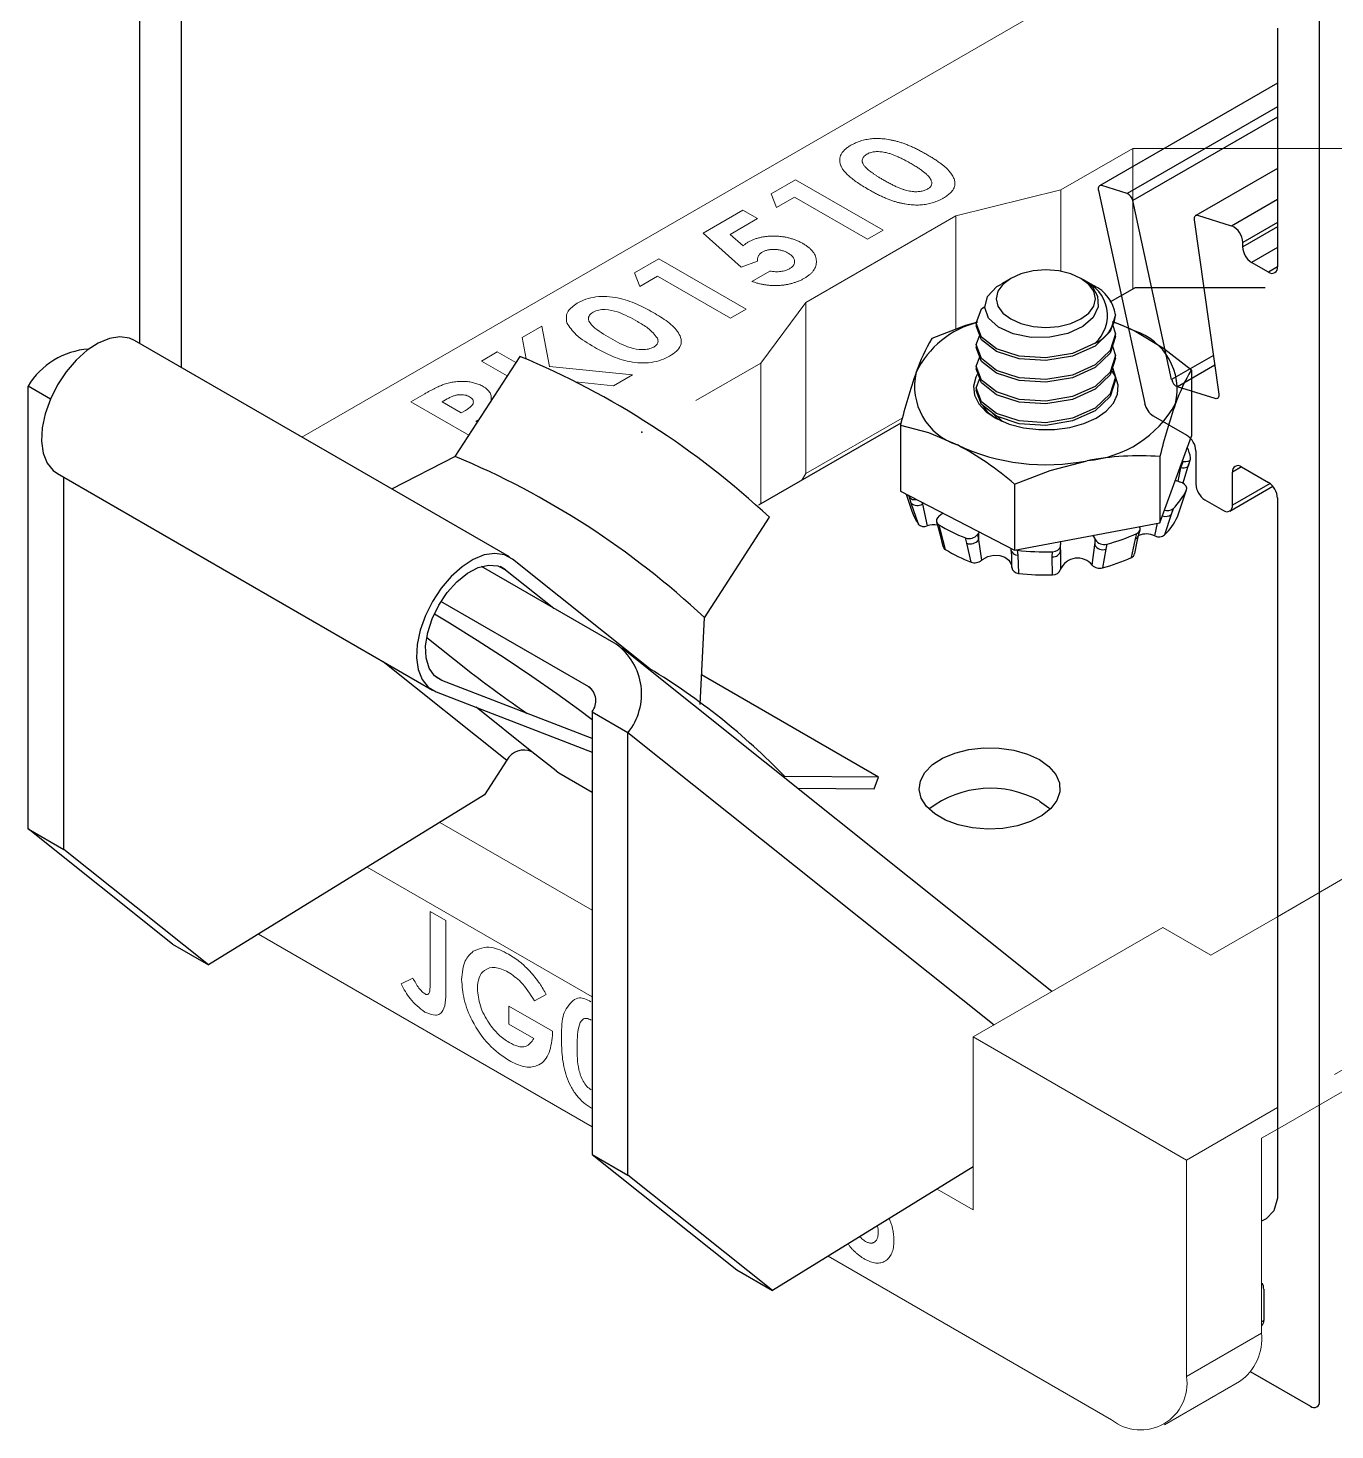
# Model space of a CAD drawing. Extents: x 0 to 12.5, y -13.7 to 0.
# Drawn here: x 2.679 to 4.219, y -3.442 to -1.789 of the extents above; entities that cross this region are included whole.
import ezdxf

# ---------------------------------------------------------------- set-up
doc = ezdxf.new("R2010")
doc.units = 0
doc.header["$LTSCALE"] = 0.5
doc.header["$MEASUREMENT"] = 0
doc.linetypes.add('HIDDEN2', pattern=[0.1875, 0.125, -0.0625])
for name, color, linetype in [('Brackets', 181, 'CONTINUOUS'), ('Hardware', 242, 'CONTINUOUS'), ('Housing', 150, 'CONTINUOUS')]:
    doc.layers.add(name, color=color, linetype=linetype)
doc.layers.add('Jig', color=41, linetype='CONTINUOUS', lineweight=13)

msp = doc.modelspace()

# ---------------------------------------------------------------- linework, layer by layer
at = {"layer": 'Brackets', "linetype": 'Continuous', "transparency": 16777216}
for p, q in [((3.9543, -2.112), (3.9834, -2.0952)), ((4.0647, -2.0952), (3.9834, -2.0952)), ((2.705, -2.2264), (2.6787, -2.2112)), ((2.6787, -2.7332), (2.6787, -2.2112)), ((3.54, -2.3513), (3.7077, -2.2544)), ((2.721, -2.7577), (2.721, -2.3187)), ((3.372, -2.5156), (3.2131, -2.4239)), ((3.3396, -2.5657), (3.1654, -2.4651)), ((3.8856, -2.9248), (3.3789, -2.5203)), ((3.3396, -2.5657), (3.3433, -2.5687)), ((3.3435, -2.5952), (3.3858, -2.6196)), ((3.3435, -2.5952), (3.3435, -3.1172)), ((3.3858, -2.6196), (3.8175, -2.9642)), ((3.3858, -3.1417), (3.3858, -2.6196)), ((2.6787, -2.7332), (2.721, -2.7577)), ((2.8491, -2.8693), (2.6787, -2.7332)), ((2.8913, -2.8936), (2.721, -2.7577)), ((3.3435, -3.1172), (3.3858, -3.1417)), ((3.3435, -3.1172), (3.514, -3.2533)), ((3.7927, -3.1319), (3.5563, -3.2777)), ((3.5563, -3.2777), (3.3858, -3.1417)), ((3.514, -3.2533), (3.5563, -3.2777))]:
    msp.add_line(p, q, dxfattribs=at)
at = {"layer": 'Brackets', "linetype": 'HIDDEN2', "transparency": 16777216}
msp.add_line((4.3369, -2.0952), (4.0647, -2.0952), dxfattribs=at)
at = {"layer": 'Brackets', "transparency": 16777216}
for p, q in [((3.1488, -2.5077), (3.1966, -2.5458)), ((3.0973, -2.536), (3.243, -2.6524)), ((3.2726, -2.6423), (3.2069, -2.5898)), ((3.301, -2.6649), (3.2726, -2.6423)), ((3.243, -2.6524), (3.2167, -2.6931)), ((3.301, -2.6649), (3.3044, -2.6673)), ((3.3044, -2.6673), (3.3435, -2.6899)), ((3.2167, -2.6931), (2.8914, -2.8937)), ((2.8491, -2.8693), (2.8914, -2.8937))]:
    msp.add_line(p, q, dxfattribs=at)
at = {"layer": 'Brackets', "transparency": 16777216, "flags": 128}
msp.add_lwpolyline([(3.3435, -2.6047), (3.3275, -2.5924), (3.302, -2.574), (3.2727, -2.5536), (3.2409, -2.5324), (3.208, -2.5111), (3.1754, -2.4906), (3.1577, -2.4799)], dxfattribs=at)
at = {"layer": 'Brackets', "linetype": 'Continuous', "transparency": 16777216, "flags": 128}
for points in [[(3.8708, -2.6516), (3.8821, -2.6597), (3.89, -2.669), (3.8944, -2.679), (3.8948, -2.6894), (3.8915, -2.6996), (3.8844, -2.7091), (3.8739, -2.7175), (3.8605, -2.7244), (3.8449, -2.7295), (3.8278, -2.7326), (3.8099, -2.7334), (3.7921, -2.732), (3.7752, -2.7285), (3.7601, -2.7229), (3.7474, -2.7155), (3.7378, -2.7068), (3.7316, -2.6971), (3.7291, -2.6868), (3.7306, -2.6765), (3.7359, -2.6666), (3.7447, -2.6575), (3.7567, -2.6498), (3.7713, -2.6438), (3.7878, -2.6397), (3.8054, -2.6377), (3.8233, -2.638), (3.8407, -2.6405), (3.8568, -2.6451), (3.8708, -2.6516)], [(3.8708, -2.7004), (3.8821, -2.7085), (3.8836, -2.7099)]]:
    msp.add_lwpolyline(points, dxfattribs=at)
at = {"layer": 'Brackets', "linetype": 'Continuous', "transparency": 16777216}
for centre, radius, start, end in [((2.7566, -2.2585), 0.0912, 94.1341, 148.7426), ((3.3294, -2.5742), 0.0725, 321.2083, 53.9178), ((3.3275, -2.5823), 0.0205, 321.2083, 53.9178), ((3.813, -2.8047), 0.1193, 61.0098, 127.3306)]:
    msp.add_arc(centre, radius, start, end, dxfattribs=at)
at = {"layer": 'Brackets', "transparency": 16777216}
for centre, radius, start, end in [((4.3432, -1.0438), 1.8897, 232.6418, 235.2847), ((3.2633, -2.6634), 0.0231, 66.4062, 151.5285)]:
    msp.add_arc(centre, radius, start, end, dxfattribs=at)
at = {"layer": 'Hardware', "linetype": 'Continuous', "transparency": 16777216}
for p, q in [((3.837, -2.0841), (3.826, -2.0905)), ((3.9219, -2.0854), (3.9198, -2.0841)), ((3.9346, -2.0927), (3.9229, -2.0859)), ((3.9401, -2.1144), (3.9401, -2.1112)), ((3.7964, -2.1368), (3.7964, -2.14)), ((3.246, -2.4126), (2.804, -2.1574)), ((3.7964, -2.1623), (3.7964, -2.1655)), ((3.9604, -2.1527), (3.9604, -2.1495)), ((3.2584, -2.1761), (3.1819, -2.2943)), ((3.9604, -2.1782), (3.9604, -2.175)), ((3.7964, -2.1878), (3.7964, -2.191)), ((4.0499, -2.1923), (4.0499, -2.2702)), ((3.7964, -2.2133), (3.7964, -2.2161)), ((3.9604, -2.2037), (3.9604, -2.2006)), ((3.815, -2.2462), (3.8193, -2.2489)), ((3.8272, -2.2528), (3.8214, -2.247)), ((3.707, -2.2572), (3.707, -2.3351)), ((4.0128, -2.3722), (4.0499, -2.2702)), ((3.1822, -2.2942), (3.1072, -2.3325)), ((4.0128, -2.2943), (4.0128, -2.3722)), ((4.0466, -2.3048), (4.049, -2.2973)), ((4.0343, -2.3234), (4.0376, -2.3075)), ((4.0376, -2.3075), (4.0401, -2.2999)), ((4.0376, -2.3038), (4.0376, -2.3075)), ((4.0401, -2.2999), (4.0391, -2.2997)), ((4.0467, -2.3032), (4.0397, -2.3256)), ((2.7134, -2.3143), (3.1554, -2.5696)), ((3.8414, -2.3267), (3.8414, -2.4046)), ((4.0345, -2.3234), (4.0369, -2.3243)), ((3.707, -2.3351), (3.8414, -2.4046)), ((3.7139, -2.3387), (3.7205, -2.3585)), ((3.716, -2.3398), (3.7175, -2.3422)), ((3.7198, -2.3491), (3.7175, -2.3422)), ((4.0336, -2.3652), (4.0417, -2.3407)), ((4.0417, -2.3407), (4.0441, -2.3336)), ((4.0417, -2.3407), (4.0419, -2.3403)), ((4.0419, -2.3403), (4.0443, -2.3332)), ((3.7281, -2.3739), (3.7198, -2.3491)), ((3.7322, -2.3482), (3.7329, -2.3503)), ((3.7329, -2.3485), (3.7329, -2.3503)), ((3.7329, -2.3503), (3.7386, -2.3761)), ((3.7528, -2.3641), (3.7548, -2.3627)), ((3.7548, -2.3627), (3.7567, -2.3608)), ((4.0262, -2.3625), (4.0184, -2.3867)), ((4.0283, -2.3559), (4.0262, -2.3625)), ((3.4759, -2.4844), (3.5525, -2.3659)), ((3.7496, -2.3714), (3.7515, -2.378)), ((3.7521, -2.3746), (3.754, -2.3811)), ((3.8414, -2.4046), (4.0128, -2.3722)), ((4.007, -2.3878), (4.0102, -2.3726)), ((3.754, -2.3811), (3.7598, -2.4037)), ((3.7851, -2.3964), (3.7838, -2.3902)), ((3.7904, -2.4187), (3.7851, -2.3964)), ((3.7991, -2.3844), (3.7978, -2.3862)), ((3.7978, -2.3862), (3.7991, -2.3925)), ((3.8, -2.3832), (3.7991, -2.3844)), ((3.7991, -2.3844), (3.7991, -2.3925)), ((3.7991, -2.3925), (3.8027, -2.4165)), ((3.8955, -2.3961), (3.8958, -2.3981)), ((3.936, -2.3904), (3.936, -2.3985)), ((3.9369, -2.3923), (3.936, -2.3904)), ((3.936, -2.3985), (3.9369, -2.3923)), ((3.9792, -2.4133), (3.984, -2.3912)), ((3.984, -2.3912), (3.9857, -2.3848)), ((3.9877, -2.3872), (3.9894, -2.3808)), ((3.8371, -2.4024), (3.8373, -2.4041)), ((3.8433, -2.4043), (3.8447, -2.4046)), ((3.8447, -2.4046), (3.8453, -2.4107)), ((3.8453, -2.4107), (3.8463, -2.4319)), ((3.886, -2.4125), (3.8863, -2.4064)), ((3.8863, -2.4337), (3.886, -2.4125)), ((3.8955, -2.4042), (3.8957, -2.4274)), ((3.8956, -2.4052), (3.8958, -2.3991)), ((3.933, -2.4222), (3.936, -2.3985)), ((3.9493, -2.4036), (3.9451, -2.4254)), ((3.9502, -2.3975), (3.9493, -2.4036)), ((3.2416, -2.4278), (3.235, -2.424)), ((3.2416, -2.4278), (3.2984, -2.4731)), ((3.4116, -2.5444), (3.2497, -2.4152)), ((3.8383, -2.4249), (3.8382, -2.4222)), ((3.4708, -2.5866), (3.4759, -2.4841)), ((3.4107, -2.5457), (3.4116, -2.5444)), ((3.1664, -2.5583), (3.1596, -2.5543)), ((3.3435, -2.6266), (3.1664, -2.5583)), ((3.681, -2.6722), (3.4725, -2.5518)), ((3.1596, -2.5716), (3.3435, -2.6426)), ((3.5698, -2.6727), (3.5706, -2.6714)), ((3.681, -2.6722), (3.5706, -2.6714)), ((3.6762, -2.6859), (3.681, -2.6722)), ((3.5855, -2.6852), (3.6762, -2.6859))]:
    msp.add_line(p, q, dxfattribs=at)
at = {"layer": 'Hardware', "linetype": 'Continuous', "transparency": 16777216, "flags": 128}
for points in [[(3.9198, -2.0842), (3.9077, -2.0788), (3.8936, -2.0754), (3.8784, -2.0742), (3.8633, -2.0754), (3.8491, -2.0788), (3.837, -2.0842), (3.8277, -2.0912), (3.8218, -2.0993), (3.8198, -2.1081), (3.8218, -2.1168), (3.8277, -2.125), (3.837, -2.132), (3.8491, -2.1374), (3.8633, -2.1407), (3.8784, -2.1419), (3.8936, -2.1407), (3.9077, -2.1374), (3.9198, -2.132), (3.9291, -2.125), (3.935, -2.1168), (3.937, -2.1081), (3.935, -2.0993), (3.9291, -2.0912), (3.9198, -2.0842)], [(3.9393, -2.105), (3.9402, -2.1178), (3.9342, -2.1302), (3.9218, -2.141), (3.9043, -2.149), (3.883, -2.1535), (3.8609, -2.1537), (3.8398, -2.1497), (3.8225, -2.1418), (3.8108, -2.131), (3.8063, -2.1184), (3.8096, -2.1056), (3.8208, -2.0938), (3.8263, -2.091)], [(3.9218, -2.0855), (3.9332, -2.0942), (3.9393, -2.105)], [(3.9364, -2.1607), (3.9098, -2.1726), (3.8784, -2.1778), (3.847, -2.1757), (3.8204, -2.1671), (3.8026, -2.1533), (3.7964, -2.1368), (3.8026, -2.1202), (3.8066, -2.1172)], [(3.9604, -2.1272), (3.9542, -2.1469), (3.9364, -2.1639), (3.9098, -2.1757), (3.8784, -2.1809), (3.847, -2.1789), (3.8204, -2.1703), (3.8026, -2.1565), (3.7964, -2.14)], [(3.7966, -2.1362), (3.7837, -2.1397), (3.744, -2.1552)], [(3.9569, -2.1384), (3.9604, -2.1495), (3.9542, -2.1692), (3.9364, -2.1862), (3.9098, -2.1981), (3.8784, -2.2033), (3.847, -2.2013), (3.8204, -2.1926), (3.8026, -2.1788), (3.7964, -2.1623), (3.8006, -2.1511)], [(3.9826, -2.1461), (3.9666, -2.1388), (3.9571, -2.1354)], [(3.9826, -2.1461), (3.9779, -2.1437), (3.9578, -2.1355)], [(4.0499, -2.1923), (4.0169, -2.167), (3.9826, -2.1461)], [(2.804, -2.1574), (2.7982, -2.1548), (2.787, -2.1531), (2.7746, -2.155), (2.7614, -2.1604), (2.7482, -2.1689), (2.7354, -2.1804), (2.7236, -2.1942), (2.7133, -2.2098), (2.705, -2.2265), (2.699, -2.2437), (2.6955, -2.2604), (2.6947, -2.2762), (2.6967, -2.2902), (2.7013, -2.3019), (2.7084, -2.3107), (2.7134, -2.3143)], [(3.9604, -2.1527), (3.9542, -2.1724), (3.9364, -2.1894), (3.9098, -2.2013), (3.8784, -2.2065), (3.847, -2.2044), (3.8204, -2.1958), (3.8026, -2.182), (3.7964, -2.1655)], [(3.9569, -2.1639), (3.9604, -2.175), (3.9542, -2.1948), (3.9364, -2.2117), (3.9098, -2.2236), (3.8784, -2.2288), (3.847, -2.2268), (3.8204, -2.2181), (3.8026, -2.2043), (3.7964, -2.1878), (3.8006, -2.1766)], [(3.9604, -2.1782), (3.9542, -2.1979), (3.9364, -2.2149), (3.9098, -2.2268), (3.8784, -2.232), (3.847, -2.23), (3.8204, -2.2213), (3.8026, -2.2075), (3.7964, -2.191)], [(3.7975, -2.1976), (3.7959, -2.2006), (3.7931, -2.2112), (3.7943, -2.2218), (3.7994, -2.2321), (3.8082, -2.2414), (3.8203, -2.2495), (3.8351, -2.2559), (3.852, -2.2602), (3.87, -2.2624), (3.8885, -2.2623), (3.9065, -2.2599), (3.9232, -2.2553), (3.9377, -2.2488), (3.9496, -2.2406), (3.958, -2.2311), (3.9628, -2.2208), (3.9636, -2.2102), (3.9605, -2.1997), (3.9567, -2.1937)], [(3.9569, -2.1894), (3.9604, -2.2006), (3.9542, -2.2203), (3.9364, -2.2372), (3.9098, -2.2491), (3.8784, -2.2543), (3.847, -2.2523), (3.8204, -2.2436), (3.8026, -2.2298), (3.7964, -2.2133), (3.8006, -2.2021)], [(3.9604, -2.2037), (3.9542, -2.2235), (3.9364, -2.2404), (3.9098, -2.2523), (3.8784, -2.2575), (3.847, -2.2555), (3.8204, -2.2468), (3.8026, -2.233), (3.7964, -2.2165)], [(3.815, -2.2462), (3.8109, -2.243), (3.8045, -2.2345)], [(3.8161, -2.2434), (3.822, -2.2502), (3.8267, -2.2526)], [(3.707, -2.2572), (3.7399, -2.266), (3.7742, -2.2806)], [(4.0401, -2.2999), (4.0433, -2.3002), (4.046, -2.2998), (4.048, -2.2988), (4.0491, -2.2972), (4.0491, -2.2957)], [(3.8414, -2.3267), (3.8834, -2.3105), (3.9271, -2.2991)], [(4.0466, -2.3049), (4.0463, -2.3054), (4.0456, -2.3063), (4.0445, -2.307), (4.0431, -2.3075), (4.0414, -2.3078), (4.0396, -2.3078), (4.0376, -2.3075)], [(4.0311, -2.3219), (4.0328, -2.3228), (4.0345, -2.3234)], [(4.0441, -2.3336), (4.0445, -2.3315), (4.0437, -2.3293), (4.042, -2.3272), (4.0394, -2.3254), (4.0369, -2.3243)], [(3.7528, -2.3641), (3.7507, -2.3663), (3.7495, -2.3686), (3.7495, -2.371), (3.7505, -2.3732), (3.7521, -2.3746)], [(3.7514, -2.378), (3.7535, -2.3854), (3.7571, -2.4001)], [(3.8955, -2.3943), (3.8954, -2.3947), (3.8955, -2.3961)], [(3.936, -2.3904), (3.935, -2.3886), (3.9336, -2.3871)], [(3.9832, -2.4087), (3.986, -2.3944), (3.9878, -2.3872)], [(3.2497, -2.4152), (3.2402, -2.4101), (3.229, -2.4084), (3.2165, -2.4103), (3.2034, -2.4156), (3.1902, -2.4242), (3.1774, -2.4356), (3.1656, -2.4495), (3.1553, -2.4651), (3.147, -2.4818), (3.1409, -2.4989), (3.1374, -2.5157), (3.1367, -2.5314), (3.1386, -2.5454), (3.1433, -2.5571), (3.1504, -2.566), (3.1596, -2.5716)], [(3.7598, -2.4037), (3.758, -2.4019), (3.7573, -2.4)], [(3.8027, -2.4165), (3.8037, -2.4157), (3.81, -2.4122), (3.8171, -2.4105), (3.8241, -2.4108), (3.83, -2.4128), (3.8346, -2.4163), (3.8375, -2.421), (3.8383, -2.4249)], [(3.8372, -2.4041), (3.8379, -2.4108), (3.838, -2.4222)], [(3.8863, -2.4064), (3.8896, -2.4059), (3.8924, -2.4046), (3.8945, -2.4026), (3.8957, -2.4002), (3.8958, -2.3981)], [(3.1664, -2.5583), (3.1577, -2.5527), (3.1515, -2.5436), (3.1479, -2.5316), (3.1473, -2.5174), (3.1498, -2.5017), (3.155, -2.4854), (3.1628, -2.4694), (3.1727, -2.4546), (3.1842, -2.4419), (3.1966, -2.4319), (3.2093, -2.4252), (3.2214, -2.4222), (3.2324, -2.4231), (3.2416, -2.4278)]]:
    msp.add_lwpolyline(points, dxfattribs=at)
at = {"layer": 'Hardware', "linetype": 'Continuous', "transparency": 16777216}
for centre, radius, start, end in [((3.9069, -2.1279), 0.0441, 311.9206, 69.3489), ((3.9171, -2.1328), 0.0437, 7.3504, 66.5129), ((3.9194, -2.1231), 0.0413, 294.392, 354.3131), ((3.8252, -2.2436), 0.111, 104.1697, 153.9406), ((3.9602, -2.2155), 0.073, 347.082, 72.098), ((3.9279, -2.2653), 0.2143, 149.0896, 160.7981), ((2.8771, -3.0897), 0.99, 46.983, 67.3477), ((4.4134, -2.4329), 0.7279, 160.9096, 166.0336), ((3.7966, -2.2111), 0.073, 167.082, 252.098), ((4.2338, -2.3024), 0.2144, 149.093, 160.7948), ((3.9162, -2.1677), 0.1318, 274.7572, 330.8868), ((4.7201, -2.4702), 0.7289, 160.9129, 166.0303), ((3.8787, -2.058), 0.2459, 244.8434, 281.3464), ((3.6072, -2.5958), 0.3567, 48.961, 62.0855), ((2.8024, -3.2035), 0.9855, 46.8881, 67.3297), ((3.9889, -2.6317), 0.3383, 85.9448, 100.5238), ((3.9869, -2.3085), 0.0635, 11.6398, 23.5409), ((3.7237, -2.3369), 0.00816, 221.0681, 283.97), ((3.9686, -2.2966), 0.0841, 315.2106, 333.9173), ((3.7271, -2.3414), 0.0106, 226.3702, 303.2178), ((3.7831, -2.3373), 0.0661, 198.7484, 213.6795), ((4.0196, -2.3538), 0.011, 249.6426, 307.3325), ((4.0219, -2.348), 0.0101, 248.4036, 308.9397), ((3.7349, -2.3672), 0.00961, 224.4484, 292.7177), ((3.7463, -2.3996), 0.0248, 79.9474, 108.0654), ((3.7567, -2.3764), 0.00545, 197.3537, 240.3933), ((3.8476, -2.22), 0.1817, 238.281, 249.4596), ((3.9838, -2.3795), 0.00564, 289.1804, 29.5335), ((3.9628, -2.331), 0.0787, 314.9463, 334.1816), ((3.7881, -2.3786), 0.0123, 249.5503, 322.0105), ((3.7894, -2.3849), 0.0123, 249.4103, 321.6909), ((3.9469, -2.3861), 0.0118, 211.5769, 286.2524), ((3.8948, -2.1856), 0.219, 284.6674, 294.5358), ((3.9818, -2.3855), 0.00613, 291.2175, 343.6562), ((3.9968, -2.4088), 0.0233, 64.1998, 112.4995), ((4.0117, -2.3779), 0.011, 244.3729, 307.3236), ((3.8496, -2.2593), 0.17, 238.1225, 249.6181), ((3.8452, -2.4026), 0.00804, 190.6521, 271.1222), ((3.8784, -2.1115), 0.2951, 263.4453, 271.5323), ((3.8869, -2.4038), 0.00876, 263.9569, 350.4486), ((3.9459, -2.3924), 0.0117, 211.3124, 286.9661), ((3.8937, -2.2271), 0.2049, 284.5274, 294.6758), ((3.9777, -2.4083), 0.00518, 287.2814, 355.8409), ((3.7946, -2.4065), 0.0129, 250.8263, 309.0736), ((3.8464, -2.4237), 0.00824, 188.5752, 269.4949), ((3.8869, -2.4243), 0.00939, 266.6653, 340.5305), ((3.916, -2.436), 0.022, 38.8746, 157.1028), ((3.9419, -2.4134), 0.0125, 225.0546, 284.8924), ((3.8784, -2.1577), 0.2761, 263.3307, 271.647), ((2.9969, -3.2269), 0.7986, 44.0762, 58.7218)]:
    msp.add_arc(centre, radius, start, end, dxfattribs=at)
msp.add_point((3.4022, -2.2656), dxfattribs=at)
at = {"layer": 'Housing', "transparency": 16777216}
for p, q in [((2.8101, -0.2617), (2.8101, -2.1609)), ((4.2009, -3.408), (4.2009, -1.0649)), ((2.8596, -2.1895), (2.8596, -1.5971)), ((4.1514, -1.789), (4.1514, -2.0706)), ((4.1514, -1.8539), (3.9418, -1.975)), ((4.1514, -1.8817), (3.9742, -1.9841)), ((4.1514, -1.894), (3.9809, -1.9925)), ((4.1514, -1.9545), (4.055, -2.0102)), ((3.9403, -1.9806), (3.9949, -2.2316)), ((3.9742, -1.9841), (3.9445, -1.9748)), ((4.0267, -2.2035), (3.9809, -1.9925)), ((4.1514, -1.9912), (4.0974, -2.0224)), ((4.0534, -2.0151), (4.0823, -2.2208)), ((4.0974, -2.0224), (4.0577, -2.01)), ((4.1514, -2.0181), (4.1104, -2.0418)), ((4.1514, -2.0232), (4.1104, -2.0469)), ((4.1104, -2.0469), (4.1104, -2.0418)), ((4.1514, -2.0477), (4.121, -2.0653)), ((4.1408, -2.0768), (4.121, -2.0653)), ((4.1514, -2.0706), (4.1408, -2.0768)), ((4.0759, -2.1751), (4.0267, -2.2035)), ((4.0775, -2.1865), (4.0334, -2.212)), ((4.078, -2.2258), (4.0334, -2.212)), ((4.005, -2.2463), (4.0447, -2.2692)), ((4.0553, -2.2876), (4.0553, -2.3268)), ((4.109, -2.3064), (4.0984, -2.3125)), ((4.0984, -2.3517), (4.0984, -2.3125)), ((4.109, -2.3064), (4.1408, -2.3248)), ((4.0953, -2.3586), (4.146, -2.3293)), ((4.1428, -2.3261), (4.0984, -2.3517)), ((4.0659, -2.3452), (4.0878, -2.3578)), ((4.1514, -2.3431), (4.1513, -3.1686)), ((4.1194, -3.3731), (4.1903, -3.4141))]:
    msp.add_line(p, q, dxfattribs=at)
at = {"layer": 'Housing', "linetype": 'Continuous', "transparency": 16777216}
for p, q in [((4.1352, -3.2761), (4.1352, -3.3128)), ((4.1352, -3.3128), (4.1325, -3.3144))]:
    msp.add_line(p, q, dxfattribs=at)
at = {"layer": 'Housing', "transparency": 16777216, "flags": 128}
for points in [[(3.9445, -1.9748), (3.9434, -1.9746), (3.9424, -1.9747), (3.9416, -1.9751), (3.9409, -1.9758), (3.9404, -1.9767), (3.9402, -1.9779), (3.9401, -1.9792), (3.9403, -1.9806)], [(4.0577, -2.01), (4.0567, -2.0098), (4.0558, -2.0099), (4.0549, -2.0102), (4.0543, -2.0108), (4.0538, -2.0116), (4.0534, -2.0126), (4.0533, -2.0138), (4.0534, -2.0151)], [(4.0823, -2.2208), (4.0824, -2.2221), (4.0823, -2.2232), (4.0819, -2.2242), (4.0814, -2.225), (4.0808, -2.2256), (4.0799, -2.2259), (4.079, -2.226), (4.078, -2.2258)], [(4.1513, -3.1686), (4.1513, -3.1686), (4.1472, -3.1836), (4.1382, -3.1932), (4.1325, -3.1959)]]:
    msp.add_lwpolyline(points, dxfattribs=at)
at = {"layer": 'Housing', "transparency": 16777216}
for centre, radius, start, end in [((3.9694, -1.9947), 0.0117, 10.9309, 66.0498), ((4.0885, -2.0424), 0.022, 1.5978, 65.9278), ((4.1334, -2.0459), 0.0231, 182.6115, 237.3885), ((4.145, -2.0717), 0.00655, 230.7624, 9.2023), ((4.0382, -2.2013), 0.0117, 190.9309, 246.0498), ((4.0178, -2.2266), 0.0235, 192.2143, 237.0616), ((4.0322, -2.2887), 0.0231, 2.6115, 57.3885), ((4.1049, -2.3115), 0.00655, 50.7624, 189.2023), ((4.0783, -2.3257), 0.0231, 182.6115, 237.3885), ((4.1284, -2.3442), 0.0231, 2.6115, 57.3885), ((4.0919, -2.3527), 0.00655, 230.7624, 9.2023), ((4.1945, -3.409), 0.00655, 230.7624, 9.2023)]:
    msp.add_arc(centre, radius, start, end, dxfattribs=at)
at = {"layer": 'Housing', "linetype": 'Continuous', "transparency": 16777216}
for centre, radius, start, end in [((4.1153, -3.2766), 0.0199, 1.273, 22.9735), ((4.1287, -3.3139), 0.00655, 305.6721, 9.2023)]:
    msp.add_arc(centre, radius, start, end, dxfattribs=at)
at = {"layer": 'Jig', "linetype": 'Continuous', "transparency": 16777216}
for p, q in [((4.0534, -1.6641), (3.0014, -2.2714)), ((3.8961, -1.9799), (3.9809, -1.9309)), ((3.9809, -1.9309), (4.1514, -1.9309)), ((3.9809, -1.9309), (3.9809, -2.0966)), ((3.5548, -1.9844), (3.5834, -1.9679)), ((3.5834, -1.9679), (3.6865, -2.0274)), ((3.8961, -1.9799), (3.7724, -2.0105)), ((3.8961, -1.9799), (3.8961, -2.076)), ((3.5609, -2.0007), (3.5548, -1.9844)), ((3.5821, -1.9885), (3.5609, -2.0007)), ((3.668, -2.0381), (3.5821, -1.9885)), ((3.4743, -2.0309), (3.5213, -2.0038)), ((3.5385, -2.0137), (3.5062, -2.0323)), ((3.5213, -2.0038), (3.5385, -2.0137)), ((3.7724, -2.0105), (3.5956, -2.1126)), ((3.7724, -2.0105), (3.7724, -2.1442)), ((3.5194, -2.0709), (3.4743, -2.0309)), ((3.5062, -2.0323), (3.5217, -2.0459)), ((3.6865, -2.0274), (3.668, -2.0381)), ((3.3935, -2.0775), (3.4221, -2.061)), ((3.4221, -2.061), (3.5252, -2.1205)), ((3.5386, -2.064), (3.5194, -2.0709)), ((3.5385, -2.0624), (3.5385, -2.064)), ((3.3997, -2.0938), (3.3935, -2.0775)), ((3.4208, -2.0816), (3.3997, -2.0938)), ((3.5067, -2.1312), (3.4208, -2.0816)), ((3.5319, -2.0877), (3.553, -2.0755)), ((3.5956, -2.1126), (3.5425, -2.184)), ((3.5956, -2.1126), (3.5956, -2.3143)), ((3.5252, -2.1205), (3.5067, -2.1312)), ((3.261, -2.154), (3.2844, -2.1405)), ((3.2844, -2.1405), (3.2932, -2.1881)), ((3.2657, -2.1792), (3.261, -2.154)), ((3.2132, -2.1816), (3.2318, -2.1709)), ((3.2435, -2.1991), (3.2132, -2.1816)), ((3.2318, -2.1709), (3.2536, -2.1835)), ((3.2932, -2.1883), (3.2932, -2.1881)), ((3.4658, -2.2283), (3.5425, -2.184)), ((3.5425, -2.184), (3.5425, -2.3498)), ((3.13, -2.2297), (3.1465, -2.2201)), ((3.1983, -2.2691), (3.13, -2.2297)), ((3.1728, -2.2263), (3.167, -2.2297)), ((3.167, -2.2297), (3.1894, -2.2426)), ((3.1894, -2.2426), (3.1944, -2.2398)), ((3.2103, -2.2504), (3.2066, -2.2526)), ((3.2066, -2.2526), (3.2083, -2.2535)), ((3.5956, -2.3143), (3.7091, -2.2488)), ((4.0729, -2.8821), (4.1513, -2.8368)), ((3.7927, -2.9785), (4.0163, -2.8494)), ((4.0163, -2.8494), (4.0729, -2.8821)), ((4.0441, -3.1237), (3.7927, -2.9785)), ((3.7927, -2.9785), (3.7927, -3.1826)), ((4.1513, -3.0618), (4.0441, -3.1237)), ((4.1325, -3.3278), (4.1325, -3.0981)), ((4.0441, -3.1237), (4.0441, -3.3788)), ((3.7502, -3.1581), (3.7927, -3.1826)), ((3.9558, -3.4299), (3.622, -3.2372)), ((4.0441, -3.3788), (4.1325, -3.3278)), ((4.0183, -3.4361), (4.1066, -3.385))]:
    msp.add_line(p, q, dxfattribs=at)
at = {"layer": 'Jig', "linetype": 'HIDDEN2', "transparency": 16777216}
for p, q in [((4.1514, -1.9309), (4.3345, -1.9309)), ((5.3445, -2.373), (4.1513, -3.0618)), ((4.1513, -3.0873), (5.169, -2.4998)), ((4.1513, -2.8368), (4.4123, -2.6861))]:
    msp.add_line(p, q, dxfattribs=at)
at = {"layer": 'Jig', "transparency": 16777216}
for p, q in [((3.2932, -2.1881), (3.3911, -2.198)), ((3.3911, -2.198), (3.3688, -2.2109)), ((3.3688, -2.2109), (3.324, -2.2063)), ((3.3435, -2.8292), (3.1641, -2.7256)), ((3.0786, -2.7783), (3.3435, -2.9313)), ((3.1527, -2.8306), (3.1713, -2.8413)), ((3.1527, -2.9146), (3.1527, -2.8306)), ((3.1713, -2.8413), (3.1713, -2.9204)), ((3.3435, -3.0844), (2.9504, -2.8573)), ((3.1184, -2.916), (3.1324, -2.9092)), ((3.2453, -2.9635), (3.2453, -2.9421)), ((3.2453, -2.9421), (3.2967, -2.9718)), ((3.2896, -2.9286), (3.2755, -2.936)), ((3.2749, -2.9806), (3.2453, -2.9635)), ((3.2967, -2.9718), (3.2968, -2.9769)), ((4.1325, -3.0981), (4.1513, -3.0873))]:
    msp.add_line(p, q, dxfattribs=at)
at = {"layer": 'Jig', "linetype": 'Continuous', "transparency": 16777216}
for centre, radius, start, end in [((4.0723, -3.335), 0.0606, 304.455, 6.8571), ((3.9901, -3.3873), 0.0547, 231.1474, 8.8634)]:
    msp.add_arc(centre, radius, start, end, dxfattribs=at)
msp.add_ellipse((3.5754, -2.2929), major_axis=(0.0617, 0.1018), ratio=0.238844, start_param=4.568266, end_param=4.645999, dxfattribs=at)
for points, knots in [([(3.6363, -1.9505), (3.636, -1.9494), (3.6354, -1.9472), (3.6353, -1.944), (3.6358, -1.9409), (3.637, -1.9379), (3.6388, -1.935), (3.6414, -1.9323), (3.6446, -1.9296), (3.6472, -1.928), (3.6485, -1.9272)], [0, 0, 0, 0, 0.132314, 0.2587, 0.380912, 0.500535, 0.620923, 0.742376, 0.868281, 1, 1, 1, 1]), ([(3.6485, -1.9272), (3.6495, -1.9267), (3.6512, -1.9257), (3.6541, -1.9244), (3.6571, -1.9232), (3.6601, -1.9221), (3.6632, -1.9213), (3.6663, -1.9205), (3.6696, -1.92), (3.6729, -1.9195), (3.6763, -1.9193), (3.6798, -1.9192), (3.6834, -1.9193), (3.687, -1.9196), (3.6907, -1.92), (3.6944, -1.9206), (3.6982, -1.9214), (3.7022, -1.9223), (3.7062, -1.9235), (3.7103, -1.9249), (3.7146, -1.9265), (3.7191, -1.9283), (3.7237, -1.9304), (3.7284, -1.9328), (3.7333, -1.9354), (3.7365, -1.9372), (3.7381, -1.9381)], [0, 0, 0, 0, 0.036633, 0.07203, 0.10662, 0.140298, 0.17361, 0.206414, 0.238921, 0.271735, 0.304862, 0.338359, 0.372652, 0.407582, 0.44375, 0.481341, 0.52014, 0.560938, 0.604047, 0.650094, 0.699589, 0.752377, 0.8088, 0.868962, 0.932679, 1, 1, 1, 1]), ([(3.669, -1.9792), (3.6668, -1.9778), (3.6624, -1.9753), (3.6564, -1.9713), (3.6512, -1.9676), (3.6467, -1.9639), (3.6429, -1.9604), (3.64, -1.957), (3.6377, -1.9537), (3.6368, -1.9515), (3.6363, -1.9505)], [0, 0, 0, 0, 0.161071, 0.310789, 0.449904, 0.578376, 0.696617, 0.805987, 0.906562, 1, 1, 1, 1]), ([(3.6675, -1.9377), (3.6667, -1.9381), (3.6652, -1.9391), (3.6636, -1.9408), (3.6624, -1.9426), (3.6619, -1.9443), (3.6618, -1.9456), (3.662, -1.9467), (3.6623, -1.9479), (3.6629, -1.9491), (3.6636, -1.9503), (3.6645, -1.9516), (3.6657, -1.9529), (3.667, -1.9543), (3.6686, -1.9558), (3.6705, -1.9574), (3.6727, -1.959), (3.6752, -1.9607), (3.6779, -1.9626), (3.6809, -1.9645), (3.6842, -1.9665), (3.6866, -1.9679), (3.6878, -1.9686)], [0, 0, 0, 0, 0.053824, 0.105524, 0.158027, 0.211687, 0.239901, 0.269483, 0.301027, 0.334286, 0.369956, 0.408177, 0.448328, 0.491708, 0.538742, 0.589988, 0.646449, 0.707246, 0.772986, 0.84367, 0.919322, 1, 1, 1, 1]), ([(3.7196, -1.9488), (3.718, -1.9479), (3.7149, -1.9461), (3.7101, -1.9436), (3.7057, -1.9415), (3.7015, -1.9396), (3.6976, -1.9381), (3.6938, -1.9368), (3.6904, -1.9359), (3.6872, -1.9353), (3.6841, -1.9349), (3.6813, -1.9347), (3.6786, -1.9347), (3.676, -1.9349), (3.6736, -1.9353), (3.6714, -1.9359), (3.6693, -1.9367), (3.6681, -1.9373), (3.6675, -1.9377)], [0, 0, 0, 0, 0.112115, 0.215802, 0.310203, 0.395993, 0.47341, 0.542778, 0.604548, 0.659357, 0.708764, 0.755356, 0.798687, 0.840017, 0.880203, 0.919733, 0.959049, 1, 1, 1, 1]), ([(3.7431, -1.9683), (3.7428, -1.9676), (3.742, -1.9661), (3.7404, -1.964), (3.7382, -1.9618), (3.7355, -1.9594), (3.7322, -1.9569), (3.7286, -1.9543), (3.7243, -1.9516), (3.7212, -1.9498), (3.7196, -1.9488)], [0, 0, 0, 0, 0.088871, 0.186355, 0.294078, 0.412237, 0.541778, 0.682703, 0.835096, 1, 1, 1, 1]), ([(3.7381, -1.9381), (3.7398, -1.9391), (3.743, -1.941), (3.7475, -1.9438), (3.7516, -1.9466), (3.7553, -1.9493), (3.7585, -1.9518), (3.7614, -1.9543), (3.7638, -1.9567), (3.7657, -1.9591), (3.7674, -1.9613), (3.7687, -1.9636), (3.7697, -1.9657), (3.7706, -1.9678), (3.7711, -1.9698), (3.7713, -1.9718), (3.7712, -1.9738), (3.7708, -1.9756), (3.7702, -1.9775), (3.7693, -1.9793), (3.768, -1.9811), (3.7665, -1.9828), (3.7646, -1.9845), (3.7626, -1.9862), (3.7602, -1.9879), (3.7584, -1.989), (3.7575, -1.9895)], [0, 0, 0, 0, 0.0684927, 0.1330801, 0.1938341, 0.2510895, 0.3044089, 0.3544177, 0.4010321, 0.4444392, 0.4854321, 0.524672, 0.5620567, 0.597936, 0.6324638, 0.6657432, 0.6979773, 0.7295791, 0.7608189, 0.7923496, 0.824308, 0.8571525, 0.890924, 0.9259585, 0.9620603, 1, 1, 1, 1]), ([(3.7575, -1.9895), (3.7566, -1.99), (3.7547, -1.9911), (3.7518, -1.9924), (3.7488, -1.9936), (3.7458, -1.9947), (3.7428, -1.9956), (3.7396, -1.9964), (3.7364, -1.9969), (3.7332, -1.9973), (3.7298, -1.9976), (3.7265, -1.9977), (3.723, -1.9976), (3.7195, -1.9974), (3.7159, -1.9969), (3.7122, -1.9964), (3.7085, -1.9956), (3.7046, -1.9948), (3.7007, -1.9937), (3.6966, -1.9923), (3.6924, -1.9907), (3.688, -1.9889), (3.6835, -1.9868), (3.6788, -1.9845), (3.6739, -1.9819), (3.6707, -1.9801), (3.669, -1.9792)], [0, 0, 0, 0, 0.038222, 0.074876, 0.11017, 0.14447, 0.1781, 0.211194, 0.243848, 0.276036, 0.308543, 0.341435, 0.375118, 0.409626, 0.445369, 0.482289, 0.520795, 0.560778, 0.603067, 0.648928, 0.697914, 0.75074, 0.807288, 0.867641, 0.931854, 1, 1, 1, 1]), ([(3.6878, -1.9686), (3.6893, -1.9695), (3.6924, -1.9712), (3.6969, -1.9736), (3.7012, -1.9757), (3.7053, -1.9774), (3.7091, -1.9789), (3.7127, -1.9801), (3.7161, -1.981), (3.7193, -1.9815), (3.7223, -1.9819), (3.7251, -1.982), (3.7278, -1.9819), (3.7303, -1.9817), (3.7327, -1.9813), (3.7349, -1.9807), (3.737, -1.9799), (3.7383, -1.9792), (3.7389, -1.9789)], [0, 0, 0, 0, 0.110734, 0.21234, 0.3055, 0.390314, 0.466693, 0.535264, 0.596765, 0.651068, 0.701037, 0.747862, 0.791835, 0.834285, 0.875335, 0.916035, 0.957653, 1, 1, 1, 1]), ([(3.7389, -1.9789), (3.7395, -1.9785), (3.7406, -1.9779), (3.7419, -1.9767), (3.7429, -1.9755), (3.7436, -1.9742), (3.7439, -1.9728), (3.744, -1.9713), (3.7437, -1.9698), (3.7433, -1.9688), (3.7431, -1.9683)], [0, 0, 0, 0, 0.124035, 0.242846, 0.360342, 0.479042, 0.599334, 0.725488, 0.858549, 1, 1, 1, 1]), ([(3.5217, -2.0459), (3.522, -2.0455), (3.5228, -2.0447), (3.5242, -2.0436), (3.5255, -2.0426), (3.5266, -2.0419), (3.527, -2.0416)], [0, 0, 0, 0, 0.263654, 0.51998, 0.767103, 1, 1, 1, 1]), ([(3.527, -2.0416), (3.5282, -2.041), (3.5304, -2.0398), (3.534, -2.0383), (3.5378, -2.0369), (3.5417, -2.0359), (3.5458, -2.0351), (3.5501, -2.0346), (3.5545, -2.0343), (3.559, -2.0342), (3.5636, -2.0345), (3.5681, -2.035), (3.5724, -2.0357), (3.5767, -2.0367), (3.5808, -2.038), (3.5849, -2.0395), (3.5888, -2.0413), (3.5912, -2.0426), (3.5925, -2.0433)], [0, 0, 0, 0, 0.063401, 0.124976, 0.184492, 0.243474, 0.302264, 0.361384, 0.421482, 0.483455, 0.545936, 0.608143, 0.66982, 0.732332, 0.796092, 0.861643, 0.929435, 1, 1, 1, 1]), ([(3.5925, -2.0433), (3.5937, -2.0441), (3.596, -2.0455), (3.5992, -2.0478), (3.6018, -2.0503), (3.604, -2.0528), (3.6057, -2.0554), (3.607, -2.0581), (3.6077, -2.061), (3.608, -2.0638), (3.6079, -2.0667), (3.6073, -2.0695), (3.6062, -2.0722), (3.6047, -2.0748), (3.6027, -2.0773), (3.6002, -2.0796), (3.5973, -2.0819), (3.595, -2.0833), (3.5939, -2.084)], [0, 0, 0, 0, 0.066763, 0.131744, 0.194833, 0.256929, 0.31845, 0.380381, 0.44306, 0.507206, 0.571256, 0.633119, 0.693905, 0.753899, 0.813779, 0.874509, 0.936214, 1, 1, 1, 1]), ([(3.5441, -2.0531), (3.5436, -2.0535), (3.5426, -2.0541), (3.5414, -2.0552), (3.5403, -2.0564), (3.5396, -2.0577), (3.539, -2.0591), (3.5386, -2.0606), (3.5385, -2.0623), (3.5385, -2.0634), (3.5386, -2.064)], [0, 0, 0, 0, 0.110315, 0.221095, 0.333771, 0.452335, 0.576542, 0.708924, 0.849417, 1, 1, 1, 1]), ([(3.5746, -2.0544), (3.574, -2.0541), (3.5729, -2.0534), (3.571, -2.0526), (3.5691, -2.0518), (3.5671, -2.0512), (3.5651, -2.0507), (3.563, -2.0504), (3.5609, -2.0501), (3.5588, -2.05), (3.5566, -2.05), (3.5546, -2.0501), (3.5526, -2.0503), (3.5507, -2.0506), (3.5489, -2.0511), (3.5473, -2.0517), (3.5456, -2.0523), (3.5446, -2.0529), (3.5441, -2.0531)], [0, 0, 0, 0, 0.072897, 0.141896, 0.209301, 0.274647, 0.338469, 0.40134, 0.465047, 0.528367, 0.590793, 0.651039, 0.709753, 0.766876, 0.824172, 0.881756, 0.939949, 1, 1, 1, 1]), ([(3.5764, -2.0727), (3.5769, -2.0724), (3.5779, -2.0718), (3.5792, -2.0708), (3.5802, -2.0698), (3.581, -2.0687), (3.5817, -2.0675), (3.5821, -2.0664), (3.5823, -2.0651), (3.5823, -2.0639), (3.5821, -2.0626), (3.5817, -2.0613), (3.5811, -2.0601), (3.5802, -2.0589), (3.5792, -2.0577), (3.5779, -2.0565), (3.5764, -2.0554), (3.5752, -2.0547), (3.5746, -2.0544)], [0, 0, 0, 0, 0.061179, 0.120371, 0.178442, 0.235934, 0.294268, 0.352654, 0.413122, 0.475586, 0.5389, 0.601869, 0.664333, 0.727647, 0.792409, 0.85912, 0.928135, 1, 1, 1, 1]), ([(3.553, -2.0755), (3.5541, -2.0757), (3.5563, -2.0761), (3.5596, -2.0763), (3.5628, -2.0763), (3.5659, -2.0761), (3.5688, -2.0756), (3.5716, -2.0748), (3.5742, -2.0739), (3.5757, -2.0731), (3.5764, -2.0727)], [0, 0, 0, 0, 0.138134, 0.268447, 0.394248, 0.516475, 0.637441, 0.756969, 0.877276, 1, 1, 1, 1]), ([(3.5939, -2.084), (3.5928, -2.0845), (3.5907, -2.0857), (3.5873, -2.0873), (3.5837, -2.0886), (3.5801, -2.0898), (3.5763, -2.0908), (3.5724, -2.0916), (3.5684, -2.0921), (3.5643, -2.0925), (3.5602, -2.0926), (3.556, -2.0926), (3.5519, -2.0923), (3.5478, -2.0918), (3.5438, -2.0911), (3.5397, -2.0902), (3.5357, -2.0891), (3.5332, -2.0882), (3.5319, -2.0877)], [0, 0, 0, 0, 0.065947, 0.13006, 0.192481, 0.25383, 0.314376, 0.374668, 0.435388, 0.496723, 0.558065, 0.618986, 0.679994, 0.740915, 0.80334, 0.866794, 0.932306, 1, 1, 1, 1]), ([(3.1465, -2.2201), (3.1476, -2.2195), (3.1499, -2.2182), (3.1532, -2.2164), (3.1564, -2.2147), (3.1593, -2.2132), (3.1621, -2.2119), (3.1646, -2.2108), (3.167, -2.2098), (3.1686, -2.2093), (3.1693, -2.209)], [0, 0, 0, 0, 0.163996, 0.317329, 0.45806, 0.589158, 0.707952, 0.816322, 0.913585, 1, 1, 1, 1]), ([(3.1693, -2.209), (3.1703, -2.2087), (3.1723, -2.2081), (3.1753, -2.2073), (3.1783, -2.2067), (3.1813, -2.2062), (3.1844, -2.2058), (3.1874, -2.2056), (3.1905, -2.2056), (3.1936, -2.2056), (3.1966, -2.2059), (3.1995, -2.2063), (3.2024, -2.2068), (3.2051, -2.2075), (3.2078, -2.2083), (3.2103, -2.2093), (3.2127, -2.2103), (3.2143, -2.2112), (3.215, -2.2116)], [0, 0, 0, 0, 0.0687391, 0.1348882, 0.1996901, 0.2629329, 0.3253066, 0.3869087, 0.4489704, 0.5106709, 0.5720164, 0.6326116, 0.6929086, 0.7525991, 0.8127666, 0.8734989, 0.9357864, 1, 1, 1, 1]), ([(3.215, -2.2116), (3.216, -2.2122), (3.2178, -2.2133), (3.2201, -2.2152), (3.2219, -2.2172), (3.2234, -2.2193), (3.2243, -2.2215), (3.2247, -2.224), (3.2248, -2.2264), (3.2244, -2.2281), (3.2243, -2.2289)], [0, 0, 0, 0, 0.1232761, 0.2426538, 0.3594464, 0.4747707, 0.5938762, 0.7201868, 0.8544576, 0.9805766, 0.9805766, 0.9805766, 0.9805766]), ([(3.199, -2.2237), (3.1982, -2.2233), (3.1965, -2.2224), (3.1936, -2.2216), (3.1905, -2.2212), (3.1878, -2.2213), (3.1855, -2.2215), (3.1838, -2.2218), (3.182, -2.2222), (3.1802, -2.2228), (3.1784, -2.2235), (3.1765, -2.2243), (3.1746, -2.2253), (3.1734, -2.226), (3.1728, -2.2263)], [0, 0, 0, 0, 0.1123397, 0.2172043, 0.3207988, 0.4294761, 0.4869235, 0.5473863, 0.6105942, 0.678316, 0.7509884, 0.8285514, 0.9114876, 1, 1, 1, 1]), ([(3.1944, -2.2398), (3.195, -2.2394), (3.1963, -2.2387), (3.198, -2.2375), (3.1995, -2.2364), (3.2008, -2.2352), (3.2018, -2.2341), (3.2026, -2.2331), (3.2032, -2.232), (3.2036, -2.2306), (3.2037, -2.229), (3.2029, -2.227), (3.2014, -2.2252), (3.1998, -2.2242), (3.199, -2.2237)], [0, 0, 0, 0, 0.088776, 0.171377, 0.248114, 0.321161, 0.388033, 0.452091, 0.512268, 0.568866, 0.676936, 0.781012, 0.886918, 1, 1, 1, 1]), ([(3.6808, -3.209), (3.6808, -3.2083), (3.6807, -3.207), (3.6806, -3.2049), (3.6803, -3.2031), (3.68, -3.202), (3.6799, -3.2015)], [0, 0, 0, 0, 0.0728906, 0.1418833, 0.2092821, 0.2543214, 0.2543214, 0.2543214, 0.2543214]), ([(3.694, -3.1928), (3.6941, -3.1931), (3.6947, -3.1947), (3.6959, -3.1977), (3.6971, -3.2019), (3.6981, -3.2062), (3.6988, -3.2104), (3.6992, -3.2147), (3.6993, -3.2175), (3.6993, -3.2189)], [0.5965345, 0.5965345, 0.5965345, 0.5965345, 0.6081427, 0.6698203, 0.7323323, 0.7960922, 0.8616427, 0.9294352, 1, 1, 1, 1]), ([(3.6648, -3.2405), (3.6637, -3.2398), (3.6617, -3.2386), (3.6586, -3.2364), (3.6557, -3.234), (3.6528, -3.2314), (3.6501, -3.2287), (3.6476, -3.2258), (3.646, -3.2238), (3.6453, -3.2228)], [0, 0, 0, 0, 0.0659348, 0.1300373, 0.1923621, 0.2538195, 0.3141994, 0.3746699, 0.4286323, 0.4286323, 0.4286323, 0.4286323]), ([(3.6593, -3.2142), (3.6594, -3.2143), (3.6601, -3.2151), (3.6615, -3.2166), (3.6637, -3.2183), (3.6651, -3.2192), (3.6659, -3.2197)], [0.6200658, 0.6200658, 0.6200658, 0.6200658, 0.6374932, 0.7570042, 0.8772941, 1, 1, 1, 1]), ([(3.6993, -3.2189), (3.6992, -3.2203), (3.6992, -3.2231), (3.6987, -3.227), (3.6979, -3.2305), (3.6968, -3.2336), (3.6954, -3.2364), (3.6937, -3.2389), (3.6916, -3.241), (3.6893, -3.2427), (3.6867, -3.244), (3.684, -3.2449), (3.6811, -3.2453), (3.6781, -3.2452), (3.675, -3.2447), (3.6717, -3.2438), (3.6683, -3.2424), (3.666, -3.2411), (3.6648, -3.2405)], [0, 0, 0, 0, 0.066755, 0.131728, 0.19481, 0.256899, 0.318751, 0.380351, 0.443324, 0.507463, 0.571506, 0.633361, 0.693942, 0.753929, 0.813802, 0.874524, 0.936222, 1, 1, 1, 1]), ([(3.6659, -3.2197), (3.6664, -3.22), (3.6674, -3.2205), (3.6688, -3.2211), (3.6703, -3.2215), (3.6716, -3.2217), (3.6729, -3.2217), (3.6741, -3.2214), (3.6753, -3.221), (3.6764, -3.2204), (3.6774, -3.2196), (3.6783, -3.2186), (3.6791, -3.2175), (3.6797, -3.2161), (3.6802, -3.2146), (3.6805, -3.2129), (3.6807, -3.211), (3.6808, -3.2097), (3.6808, -3.209)], [0, 0, 0, 0, 0.0611793, 0.1203714, 0.1784417, 0.2359341, 0.2942679, 0.3526543, 0.4131221, 0.4755858, 0.5389001, 0.601869, 0.6643327, 0.727647, 0.7924087, 0.8591195, 0.9281351, 1, 1, 1, 1])]:
    msp.add_open_spline(points, degree=3, knots=knots, dxfattribs=at)
at = {"layer": 'Jig', "transparency": 16777216}
for points, knots in [([(3.3137, -2.1367), (3.3132, -2.1318), (3.3122, -2.1231), (3.3217, -2.1164), (3.326, -2.1134)], [0, 0, 0, 0, 0.558689, 1, 1, 1, 1]), ([(3.326, -2.1134), (3.3292, -2.1118), (3.3357, -2.1085), (3.348, -2.1056), (3.3611, -2.1052), (3.378, -2.1075), (3.3968, -2.114), (3.4093, -2.1209), (3.4156, -2.1244)], [0, 0, 0, 0, 0.125043, 0.249932, 0.374773, 0.499839, 0.749499, 1, 1, 1, 1]), ([(3.3449, -2.1239), (3.3433, -2.1251), (3.3399, -2.1275), (3.3384, -2.1338), (3.3467, -2.1439), (3.3578, -2.1504), (3.3652, -2.1548)], [0, 0, 0, 0, 0.124885, 0.249639, 0.49862, 1, 1, 1, 1]), ([(3.397, -2.1351), (3.3897, -2.1309), (3.3787, -2.1246), (3.3617, -2.1206), (3.3511, -2.1211), (3.347, -2.1229), (3.3449, -2.1239)], [0, 0, 0, 0, 0.501448, 0.750378, 0.875297, 1, 1, 1, 1]), ([(3.4156, -2.1244), (3.4215, -2.1279), (3.4334, -2.1351), (3.4446, -2.1459), (3.449, -2.1556), (3.4486, -2.1632), (3.4435, -2.1702), (3.4378, -2.1739), (3.4349, -2.1757)], [0, 0, 0, 0, 0.250514, 0.500214, 0.625312, 0.750134, 0.874928, 1, 1, 1, 1]), ([(3.3465, -2.1654), (3.3385, -2.1607), (3.3243, -2.1524), (3.317, -2.1415), (3.3137, -2.1367)], [0, 0, 0, 0, 0.561096, 1, 1, 1, 1]), ([(3.4205, -2.1545), (3.4172, -2.1505), (3.4111, -2.1432), (3.4014, -2.1376), (3.397, -2.1351)], [0, 0, 0, 0, 0.558417, 1, 1, 1, 1]), ([(3.4349, -2.1757), (3.4317, -2.1774), (3.4254, -2.1807), (3.4133, -2.1836), (3.4004, -2.1842), (3.3836, -2.182), (3.3649, -2.1756), (3.3526, -2.1688), (3.3465, -2.1654)], [0, 0, 0, 0, 0.1250926, 0.2499472, 0.3748405, 0.4999143, 0.7494691, 1, 1, 1, 1]), ([(3.3652, -2.1548), (3.3724, -2.1589), (3.3831, -2.1651), (3.4001, -2.1686), (3.4104, -2.1678), (3.4143, -2.166), (3.4163, -2.1651)], [0, 0, 0, 0, 0.5014073, 0.7501488, 0.8750818, 1, 1, 1, 1]), ([(3.4163, -2.1651), (3.4175, -2.1643), (3.4199, -2.1627), (3.4219, -2.1589), (3.421, -2.1562), (3.4205, -2.1545)], [0, 0, 0, 0, 0.280266, 0.560445, 1, 1, 1, 1]), ([(3.2033, -2.8776), (3.2101, -2.8747), (3.2222, -2.8696), (3.238, -2.8774), (3.2451, -2.8809)], [0, 0, 0, 0, 0.558593, 1, 1, 1, 1]), ([(3.1898, -2.911), (3.1905, -2.9028), (3.1918, -2.8883), (3.1998, -2.8809), (3.2033, -2.8776)], [0, 0, 0, 0, 0.559322, 1, 1, 1, 1]), ([(3.2451, -2.8809), (3.2499, -2.884), (3.2585, -2.8894), (3.2666, -2.8975), (3.2702, -2.9011)], [0, 0, 0, 0, 0.5598755, 1, 1, 1, 1]), ([(3.1324, -2.9092), (3.1345, -2.9132), (3.1376, -2.9189), (3.1428, -2.9251), (3.1453, -2.9269), (3.1466, -2.9278)], [0, 0, 0, 0, 0.560061, 0.780218, 1, 1, 1, 1]), ([(3.2445, -2.902), (3.2393, -2.8996), (3.2287, -2.8947), (3.2168, -2.8987), (3.2094, -2.9079), (3.2086, -2.917), (3.2083, -2.9216)], [0, 0, 0, 0, 0.279813, 0.559428, 0.779645, 1, 1, 1, 1]), ([(3.2755, -2.936), (3.2705, -2.928), (3.2615, -2.9137), (3.2497, -2.9056), (3.2445, -2.902)], [0, 0, 0, 0, 0.559571, 1, 1, 1, 1]), ([(3.2702, -2.9011), (3.2742, -2.9058), (3.2814, -2.9143), (3.2871, -2.9242), (3.2896, -2.9286)], [0, 0, 0, 0, 0.559434, 1, 1, 1, 1]), ([(3.1465, -2.9492), (3.1403, -2.9445), (3.1292, -2.9361), (3.1217, -2.9222), (3.1184, -2.916)], [0, 0, 0, 0, 0.558036, 1, 1, 1, 1]), ([(3.1713, -2.9204), (3.1712, -2.9253), (3.1711, -2.935), (3.1693, -2.9465), (3.1642, -2.9517), (3.1574, -2.954), (3.1509, -2.9511), (3.1465, -2.9492)], [0, 0, 0, 0, 0.251112, 0.500815, 0.626041, 0.751324, 1, 1, 1, 1]), ([(3.1466, -2.9278), (3.1473, -2.9282), (3.1488, -2.9289), (3.1506, -2.9283), (3.1517, -2.9267), (3.1527, -2.9223), (3.1527, -2.918), (3.1527, -2.9146)], [0, 0, 0, 0, 0.124717, 0.249472, 0.374239, 0.499462, 1, 1, 1, 1]), ([(3.2456, -3.0064), (3.2374, -3.0007), (3.221, -2.9894), (3.2023, -2.9618), (3.1916, -2.9342), (3.1904, -2.9187), (3.1898, -2.911)], [0, 0, 0, 0, 0.27993, 0.559149, 0.779571, 1, 1, 1, 1]), ([(3.2083, -2.9216), (3.2089, -2.9283), (3.2103, -2.9417), (3.2207, -2.9614), (3.2331, -2.9766), (3.2417, -2.9823), (3.2459, -2.9852)], [0, 0, 0, 0, 0.279421, 0.559118, 0.779444, 1, 1, 1, 1]), ([(3.3074, -2.9807), (3.3075, -2.9714), (3.3076, -2.9549), (3.3134, -2.9432), (3.321, -2.9358)], [0, 0, 0, 0, 0.561096, 1, 1, 1, 1]), ([(3.321, -2.9358), (3.3234, -2.9342), (3.3291, -2.9304), (3.3374, -2.9346), (3.3421, -2.937)], [0, 0, 0, 0, 0.434382, 1, 1, 1, 1]), ([(3.3426, -2.9586), (3.3407, -2.9578), (3.337, -2.9561), (3.3307, -2.9579), (3.3261, -2.9701), (3.326, -2.983), (3.3259, -2.9916)], [0, 0, 0, 0, 0.1248972, 0.2496622, 0.4986294, 1, 1, 1, 1]), ([(3.2968, -2.9769), (3.2958, -2.985), (3.2938, -3.0012), (3.2806, -3.0136), (3.2634, -3.0152), (3.2515, -3.0093), (3.2456, -3.0064)], [0, 0, 0, 0, 0.27957, 0.559349, 0.779431, 1, 1, 1, 1]), ([(3.2459, -2.9852), (3.2494, -2.9869), (3.2562, -2.9904), (3.2676, -2.9908), (3.2721, -2.9844), (3.2749, -2.9806)], [0, 0, 0, 0, 0.281113, 0.561396, 1, 1, 1, 1]), ([(3.3427, -3.0624), (3.3397, -3.0605), (3.3336, -3.0566), (3.3251, -3.0477), (3.3181, -3.0368), (3.3116, -3.0212), (3.3078, -3.0018), (3.3076, -2.9877), (3.3074, -2.9807)], [0, 0, 0, 0, 0.125091, 0.249972, 0.374848, 0.499916, 0.749471, 1, 1, 1, 1]), ([(3.3259, -2.9916), (3.326, -2.9999), (3.326, -3.0123), (3.3314, -3.0288), (3.3373, -3.0373), (3.3408, -3.0398), (3.3426, -3.041)], [0, 0, 0, 0, 0.501409, 0.750151, 0.875083, 1, 1, 1, 1])]:
    msp.add_open_spline(points, degree=3, knots=knots, dxfattribs=at)

doc.saveas('drawing.dxf')
